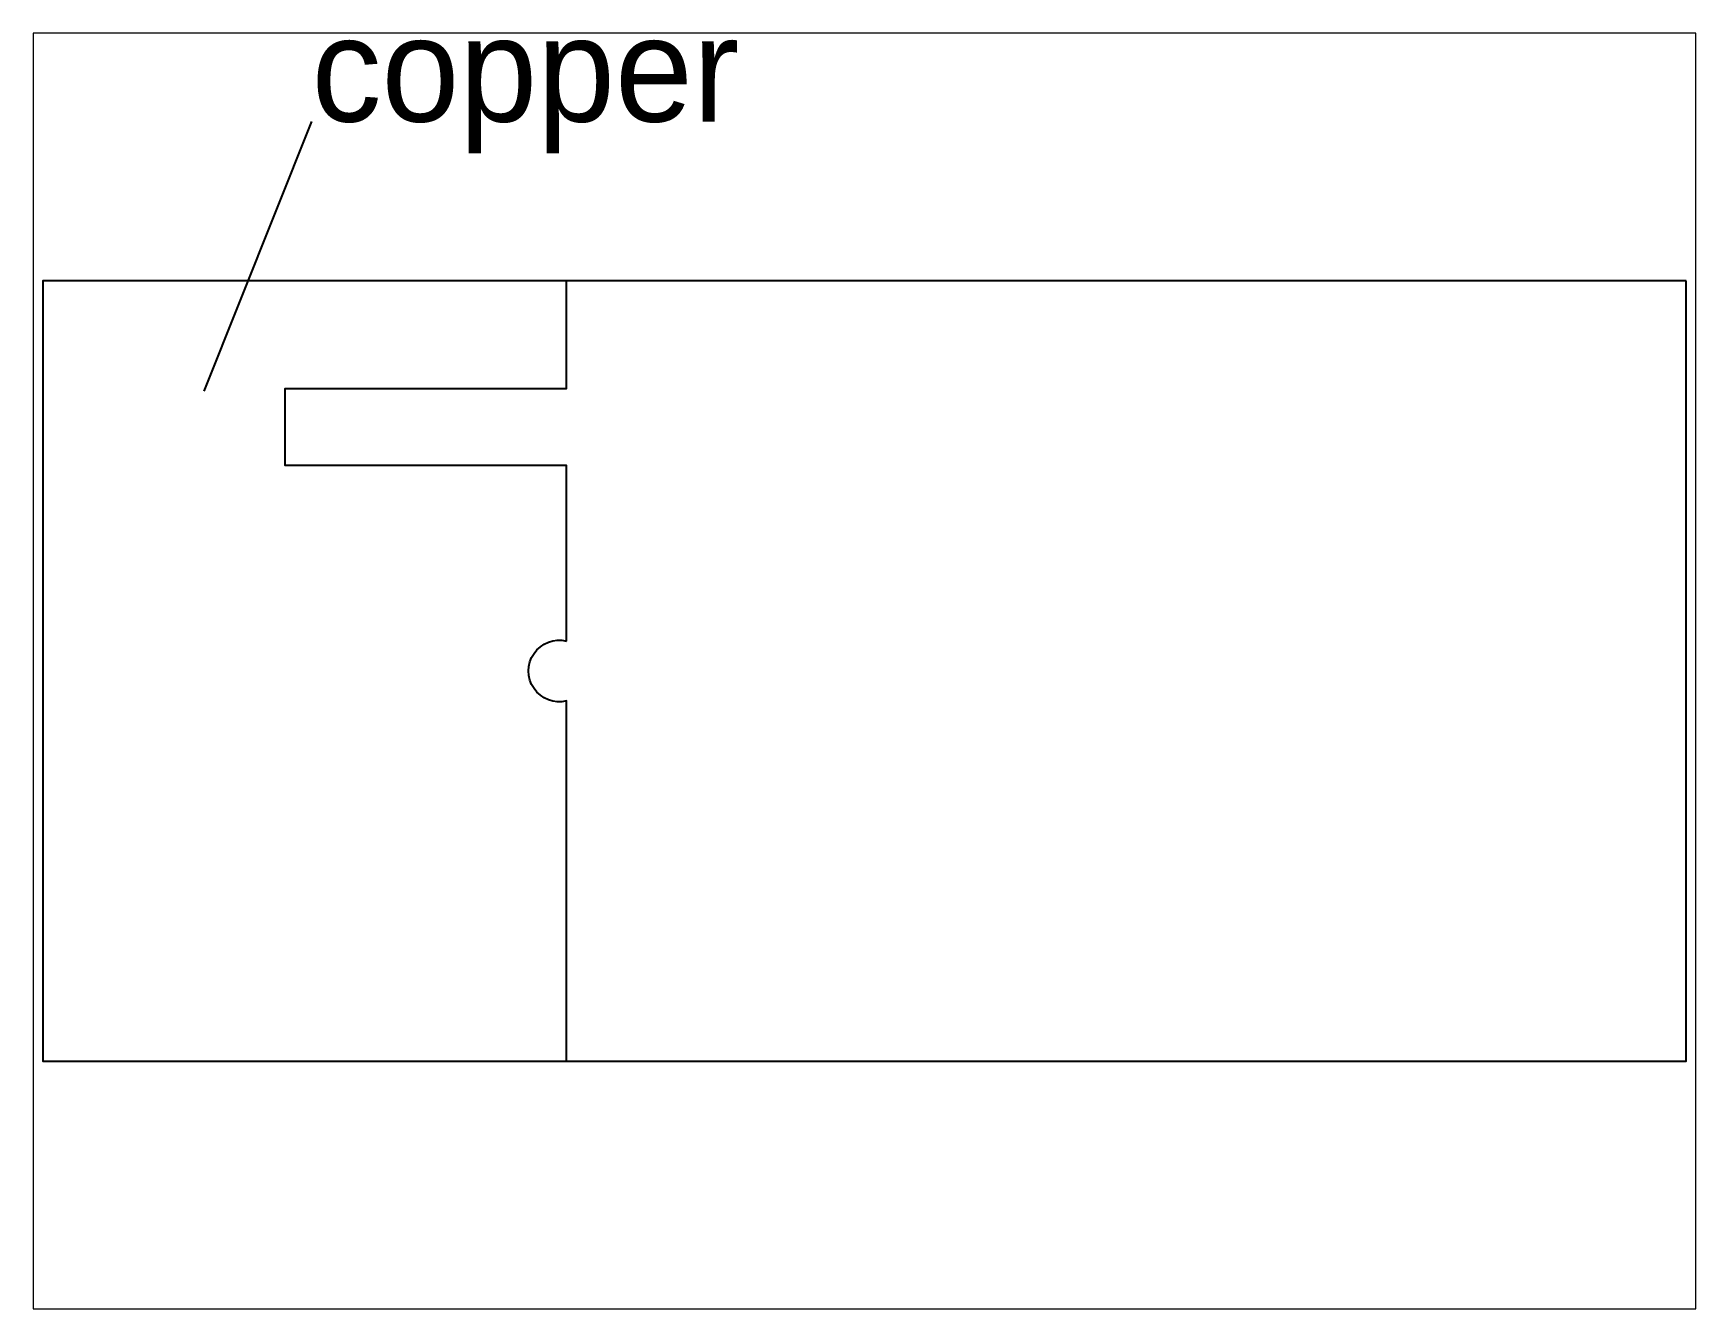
# Paper-space layout 'Layout1' of a CAD drawing. Extents: x 1.08 to 9.68, y 0.82 to 7.42.
# The model-space entities are those that its viewports show. They can reach past a viewport. Long polylines and large blocks are cut down to what shows.
import ezdxf

# ---------------------------------------------------------------- set-up
doc = ezdxf.new("R2010")
doc.units = 0
doc.header["$MEASUREMENT"] = 0
doc.layers.get('0').update_dxf_attribs({"linetype": 'CONTINUOUS'})
doc.layers.add('MONOPOLE_GROUND', color=1, linetype='CONTINUOUS')

msp = doc.modelspace()

# ---------------------------------------------------------------- linework, layer by layer
at = {"layer": 'MONOPOLE_GROUND'}
msp.add_lwpolyline([(69.7, 38), (-90.3, 38), (-90.3, -38), (69.7, -38), (69.7, 38)], close=True, dxfattribs=at)
msp.add_lwpolyline([(-39.3, 2.92), (-39.3, 20), (-66.7, 20), (-66.7, 27.5), (-39.3, 27.5), (-39.3, 38), (-90.3, 38), (-90.3, -38), (-39.3, -38), (-39.3, -2.92, -1.268344), (-39.3, 2.92)], format="xyb", close=True, dxfattribs=at)

psp = doc.layouts.get("Layout1")

# ---------------------------------------------------------------- linework, layer by layer
psp.add_line((2.5148, 6.9677), (1.9566, 5.5735))

# ---------------------------------------------------------------- texts
psp.add_text('copper', height=0.54126).set_placement((2.5148, 6.9677))

# ---------------------------------------------------------------- viewports
at = {"layer": '0'}
psp.add_viewport(center=(5.375, 4.125), size=(8.6, 6.6), view_center_point=(-10.3, 0), view_height=124.215727, dxfattribs=at)

doc.saveas('drawing.dxf')
